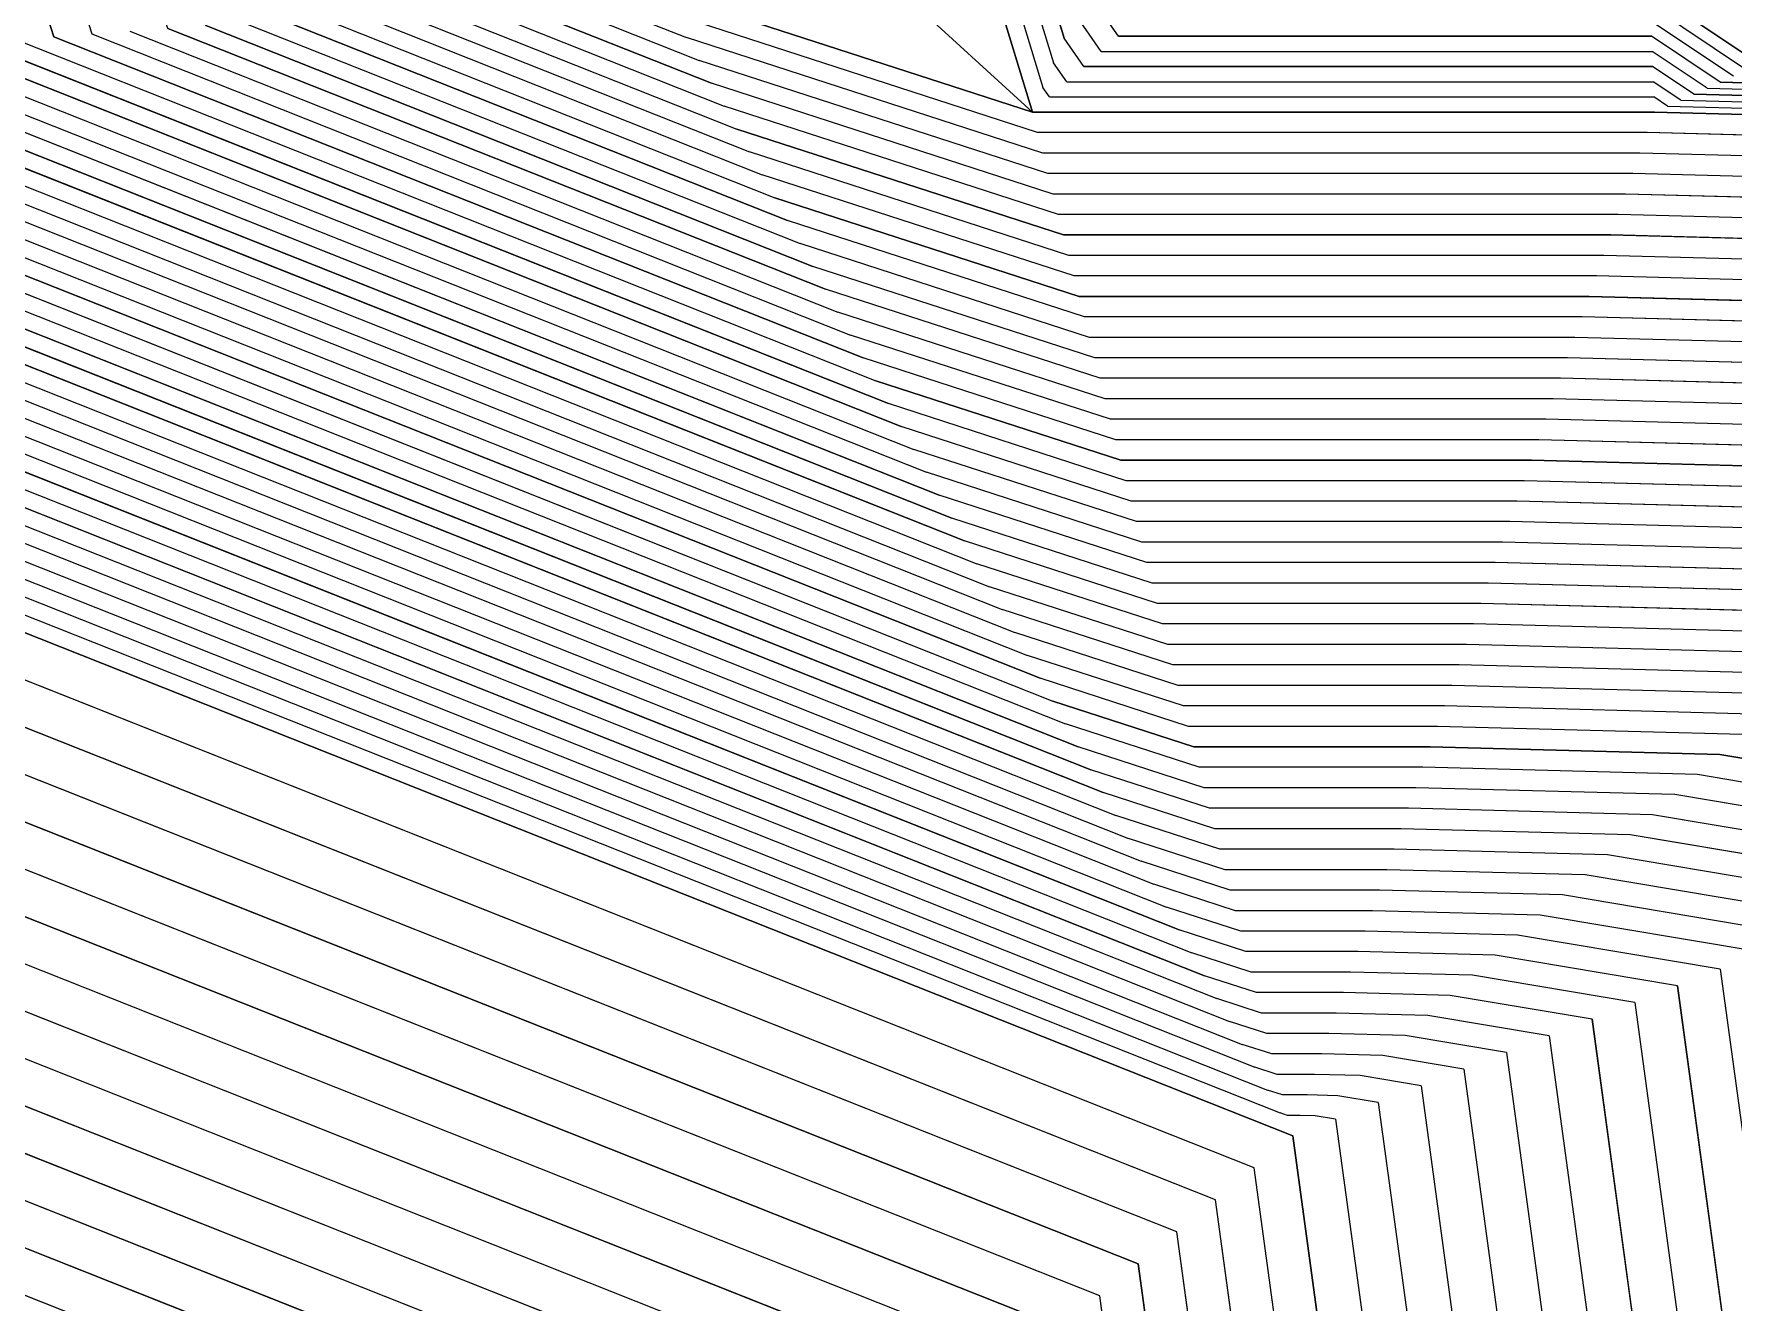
# Model space of a CAD drawing. Extents: x 7084 to 11035, y 13750 to 16729.
# Drawn here: x 8403.6 to 8792.8, y 14424.1 to 14714.6 of the extents above; entities that cross this region are included whole.
import ezdxf

# ---------------------------------------------------------------- set-up
doc = ezdxf.new("R2010")
doc.units = 0
doc.layers.add('Level 1', color=7, linetype='Continuous')

msp = doc.modelspace()

# ---------------------------------------------------------------- linework, layer by layer
at = {"layer": 'Level 1'}
for p, q in [((8589.16, 14879.61), (8639.58, 14713.65)), ((8632.29, 14696.72), (8577.15, 14878.23)), ((8577.15, 14878.23), (8632.29, 14696.72)), ((8581.15, 14878.69), (8634.72, 14702.36)), ((8585.16, 14879.15), (8637.15, 14708.01)), ((8632.29, 14696.72), (8524.3, 14795.51)), ((8524.3, 14795.51), (8632.29, 14696.72)), ((8400.83, 14764.48), (8416.91, 14714.62)), ((8392.6, 14762.41), (8408.22, 14713.97)), ((8632.29, 14696.72), (8547.28, 14724.29)), ((8547.28, 14724.29), (8632.29, 14696.72)), ((8651.99, 14714.11), (8644.44, 14724.94)), ((8798.9, 14707.74), (8773.7, 14724.55)), ((8495.13, 14720.42), (8564.64, 14692.83)), ((8503.82, 14721.06), (8561.75, 14698.08)), ((8512.51, 14721.71), (8558.85, 14703.32)), ((8521.21, 14722.35), (8555.96, 14708.56)), ((8529.9, 14723), (8553.07, 14713.8)), ((8795.88, 14706.37), (8773.83, 14721.07)), ((8442.99, 14716.55), (8582, 14661.38)), ((8451.68, 14717.2), (8579.11, 14666.62)), ((8460.37, 14717.84), (8576.21, 14671.86)), ((8469.06, 14718.48), (8573.32, 14677.11)), ((8477.75, 14719.13), (8570.43, 14682.35)), ((8486.44, 14719.77), (8567.53, 14687.59)), ((8633.49, 14692.02), (8550.17, 14719.05)), ((8648.05, 14710.63), (8642.01, 14719.3)), ((8792.86, 14704.99), (8773.96, 14717.59)), ((8390.84, 14712.68), (8599.36, 14629.93)), ((8399.53, 14713.33), (8596.46, 14635.17)), ((8408.22, 14713.97), (8593.57, 14640.41)), ((8416.91, 14714.62), (8590.68, 14645.65)), ((8425.6, 14715.26), (8587.78, 14650.9)), ((8434.29, 14715.91), (8584.89, 14656.14)), ((8634.68, 14687.33), (8553.07, 14713.8)), ((8644.11, 14707.15), (8639.58, 14713.65)), ((8651.99, 14714.11), (8774.09, 14714.11)), ((8789.84, 14703.61), (8774.09, 14714.11)), ((8338.69, 14708.81), (8616.72, 14598.47)), ((8347.38, 14709.46), (8613.82, 14603.72)), ((8356.07, 14710.1), (8610.93, 14608.96)), ((8364.76, 14710.75), (8608.04, 14614.2)), ((8373.46, 14711.39), (8605.14, 14619.44)), ((8382.15, 14712.04), (8602.25, 14624.68)), ((8635.87, 14682.64), (8555.96, 14708.56)), ((8648.05, 14710.63), (8774.22, 14710.63)), ((8786.82, 14702.23), (8774.22, 14710.63)), ((8286.54, 14704.95), (8634.08, 14567.02)), ((8295.24, 14705.59), (8631.18, 14572.26)), ((8303.93, 14706.23), (8628.29, 14577.5)), ((8312.62, 14706.88), (8625.4, 14582.75)), ((8321.31, 14707.52), (8622.5, 14587.99)), ((8330, 14708.17), (8619.61, 14593.23)), ((8640.17, 14703.67), (8637.15, 14708.01)), ((8644.11, 14707.15), (8774.35, 14707.15)), ((8783.8, 14700.85), (8774.35, 14707.15)), ((8234.4, 14701.08), (8651.44, 14535.57)), ((8243.09, 14701.72), (8648.54, 14540.81)), ((8251.78, 14702.37), (8645.65, 14546.05)), ((8260.47, 14703.01), (8642.76, 14551.29)), ((8269.16, 14703.66), (8639.86, 14556.54)), ((8277.85, 14704.3), (8636.97, 14561.78)), ((8637.06, 14677.95), (8558.85, 14703.32)), ((8636.23, 14700.19), (8634.72, 14702.36)), ((8640.17, 14703.67), (8774.48, 14703.67)), ((8780.79, 14699.47), (8774.48, 14703.67)), ((8783.8, 14700.85), (8943.46, 14696.65)), ((8786.82, 14702.23), (8941.49, 14698.16)), ((8789.84, 14703.61), (8939.52, 14699.67)), ((8182.25, 14697.21), (8668.8, 14504.11)), ((8190.94, 14697.85), (8665.9, 14509.35)), ((8199.63, 14698.5), (8663.01, 14514.6)), ((8208.32, 14699.14), (8660.12, 14519.84)), ((8217.01, 14699.79), (8657.22, 14525.08)), ((8225.71, 14700.43), (8654.33, 14530.32)), ((8638.26, 14673.26), (8561.75, 14698.08)), ((8632.29, 14696.72), (8774.75, 14696.72)), ((8774.75, 14696.72), (8632.29, 14696.72)), ((8636.23, 14700.19), (8774.61, 14700.19)), ((8777.77, 14698.09), (8774.61, 14700.19)), ((8949.37, 14692.12), (8774.75, 14696.72)), ((8774.75, 14696.72), (8949.37, 14692.12)), ((8777.77, 14698.09), (8947.4, 14693.63)), ((8780.79, 14699.47), (8945.43, 14695.14)), ((8130.1, 14693.34), (8686.16, 14472.66)), ((8138.79, 14693.98), (8683.26, 14477.9)), ((8147.48, 14694.63), (8680.37, 14483.14)), ((8156.18, 14695.27), (8677.48, 14488.39)), ((8164.87, 14695.92), (8674.58, 14493.63)), ((8173.56, 14696.56), (8671.69, 14498.87)), ((8639.45, 14668.57), (8564.64, 14692.83)), ((8112.72, 14692.05), (8691.94, 14462.17)), ((8691.94, 14462.17), (8112.72, 14692.05)), ((8121.41, 14692.69), (8689.05, 14467.42)), ((8773.09, 14692.02), (8633.49, 14692.02)), ((8944.22, 14687.52), (8773.09, 14692.02)), ((8640.64, 14663.88), (8567.53, 14687.59)), ((8771.43, 14687.33), (8634.68, 14687.33)), ((8939.07, 14682.92), (8771.43, 14687.33)), ((8683.1, 14454.84), (8112.79, 14681.18)), ((8641.84, 14659.19), (8570.43, 14682.35)), ((8769.78, 14682.64), (8635.87, 14682.64)), ((8933.92, 14678.32), (8769.78, 14682.64)), ((8768.12, 14677.95), (8637.06, 14677.95)), ((8928.77, 14673.72), (8768.12, 14677.95)), ((8643.03, 14654.5), (8573.32, 14677.11)), ((8674.25, 14447.51), (8112.85, 14670.31)), ((8644.22, 14649.81), (8576.21, 14671.86)), ((8766.47, 14673.26), (8638.26, 14673.26)), ((8923.62, 14669.13), (8766.47, 14673.26)), ((8645.41, 14645.12), (8579.11, 14666.62)), ((8764.81, 14668.57), (8639.45, 14668.57)), ((8918.48, 14664.53), (8764.81, 14668.57)), ((8763.15, 14663.88), (8640.64, 14663.88)), ((8913.33, 14659.93), (8763.15, 14663.88)), ((8665.41, 14440.18), (8112.92, 14659.44)), ((8646.61, 14640.43), (8582, 14661.38)), ((8761.5, 14659.19), (8641.84, 14659.19)), ((8908.18, 14655.33), (8761.5, 14659.19)), ((8647.8, 14635.74), (8584.89, 14656.14)), ((8759.84, 14654.5), (8643.03, 14654.5)), ((8903.03, 14650.73), (8759.84, 14654.5)), ((8648.99, 14631.04), (8587.78, 14650.9)), ((8656.56, 14432.84), (8112.98, 14648.57)), ((8758.18, 14649.81), (8644.22, 14649.81)), ((8897.88, 14646.13), (8758.18, 14649.81)), ((8650.19, 14626.35), (8590.68, 14645.65)), ((8756.53, 14645.12), (8645.41, 14645.12)), ((8892.73, 14641.53), (8756.53, 14645.12)), ((8651.38, 14621.66), (8593.57, 14640.41)), ((8754.87, 14640.43), (8646.61, 14640.43)), ((8887.58, 14636.93), (8754.87, 14640.43)), ((8647.72, 14425.51), (8113.05, 14637.7)), ((8652.57, 14616.97), (8596.46, 14635.17)), ((8753.22, 14635.74), (8647.8, 14635.74)), ((8882.44, 14632.33), (8753.22, 14635.74)), ((8751.56, 14631.04), (8648.99, 14631.04)), ((8877.29, 14627.74), (8751.56, 14631.04)), ((8638.87, 14418.18), (8113.12, 14626.83)), ((8653.77, 14612.28), (8599.36, 14629.93)), ((8654.96, 14607.59), (8602.25, 14624.68)), ((8749.9, 14626.35), (8650.19, 14626.35)), ((8872.14, 14623.14), (8749.9, 14626.35)), ((8656.15, 14602.9), (8605.14, 14619.44)), ((8748.25, 14621.66), (8651.38, 14621.66)), ((8866.99, 14618.54), (8748.25, 14621.66)), ((8630.03, 14410.84), (8113.18, 14615.96)), ((8746.59, 14616.97), (8652.57, 14616.97)), ((8861.84, 14613.94), (8746.59, 14616.97)), ((8657.34, 14598.21), (8608.04, 14614.2)), ((8744.94, 14612.28), (8653.77, 14612.28)), ((8856.69, 14609.34), (8744.94, 14612.28)), ((8658.54, 14593.52), (8610.93, 14608.96)), ((8743.28, 14607.59), (8654.96, 14607.59)), ((8851.54, 14604.74), (8743.28, 14607.59)), ((8621.18, 14403.51), (8113.25, 14605.09)), ((8659.73, 14588.83), (8613.82, 14603.72)), ((8741.62, 14602.9), (8656.15, 14602.9)), ((8846.4, 14600.14), (8741.62, 14602.9)), ((8660.92, 14584.14), (8616.72, 14598.47)), ((8739.97, 14598.21), (8657.34, 14598.21)), ((8841.25, 14595.54), (8739.97, 14598.21)), ((8612.34, 14396.18), (8113.31, 14594.22)), ((8662.12, 14579.45), (8619.61, 14593.23)), ((8738.31, 14593.52), (8658.54, 14593.52)), ((8836.1, 14590.94), (8738.31, 14593.52)), ((8663.31, 14574.75), (8622.5, 14587.99)), ((8736.66, 14588.83), (8659.73, 14588.83)), ((8830.95, 14586.35), (8736.66, 14588.83)), ((8735, 14584.14), (8660.92, 14584.14)), ((8825.8, 14581.75), (8735, 14584.14)), ((8603.49, 14388.84), (8113.38, 14583.35)), ((8664.5, 14570.06), (8625.4, 14582.75)), ((8665.7, 14565.37), (8628.29, 14577.5)), ((8733.34, 14579.45), (8662.12, 14579.45)), ((8820.65, 14577.15), (8733.34, 14579.45)), ((8594.65, 14381.51), (8113.45, 14572.48)), ((8666.89, 14560.68), (8631.18, 14572.26)), ((8731.69, 14574.75), (8663.31, 14574.75)), ((8815.51, 14572.55), (8731.69, 14574.75)), ((8730.03, 14570.06), (8664.5, 14570.06)), ((8810.36, 14567.95), (8730.03, 14570.06)), ((8668.08, 14555.99), (8634.08, 14567.02)), ((8728.38, 14565.37), (8665.7, 14565.37)), ((8805.21, 14563.35), (8728.38, 14565.37)), ((8585.8, 14374.18), (8113.51, 14561.61)), ((8669.27, 14551.3), (8636.97, 14561.78)), ((8726.72, 14560.68), (8666.89, 14560.68)), ((8800.06, 14558.75), (8726.72, 14560.68)), ((8670.47, 14546.61), (8639.86, 14556.54)), ((8725.06, 14555.99), (8668.08, 14555.99)), ((8794.91, 14554.15), (8725.06, 14555.99)), ((8576.95, 14366.84), (8113.58, 14550.75)), ((8671.66, 14541.92), (8642.76, 14551.29)), ((8723.41, 14551.3), (8669.27, 14551.3)), ((8789.76, 14549.55), (8723.41, 14551.3)), ((8877.95, 14534.71), (8789.76, 14549.55)), ((8672.85, 14537.23), (8645.65, 14546.05)), ((8721.75, 14546.61), (8670.47, 14546.61)), ((8784.61, 14544.96), (8721.75, 14546.61)), ((8868.16, 14530.89), (8784.61, 14544.96)), ((8720.09, 14541.92), (8671.66, 14541.92)), ((8779.47, 14540.36), (8720.09, 14541.92)), ((8568.11, 14359.51), (8113.64, 14539.88)), ((8674.05, 14532.54), (8648.54, 14540.81)), ((8718.44, 14537.23), (8672.85, 14537.23)), ((8774.32, 14535.76), (8718.44, 14537.23)), ((8858.37, 14527.08), (8779.47, 14540.36)), ((8675.24, 14527.85), (8651.44, 14535.57)), ((8848.58, 14523.26), (8774.32, 14535.76)), ((8676.43, 14523.16), (8654.33, 14530.32)), ((8716.78, 14532.54), (8674.05, 14532.54)), ((8769.17, 14531.16), (8716.78, 14532.54)), ((8838.79, 14519.44), (8769.17, 14531.16)), ((8715.13, 14527.85), (8675.24, 14527.85)), ((8764.02, 14526.56), (8715.13, 14527.85)), ((8829, 14515.62), (8764.02, 14526.56)), ((8677.63, 14518.46), (8657.22, 14525.08)), ((8713.47, 14523.16), (8676.43, 14523.16)), ((8758.87, 14521.96), (8713.47, 14523.16)), ((8819.21, 14511.8), (8758.87, 14521.96)), ((8678.82, 14513.77), (8660.12, 14519.84)), ((8711.81, 14518.46), (8677.63, 14518.46)), ((8753.72, 14517.36), (8711.81, 14518.46)), ((8680.01, 14509.08), (8663.01, 14514.6)), ((8809.42, 14507.99), (8753.72, 14517.36)), ((8710.16, 14513.77), (8678.82, 14513.77)), ((8748.58, 14512.76), (8710.16, 14513.77)), ((8799.63, 14504.17), (8748.58, 14512.76)), ((8681.2, 14504.39), (8665.9, 14509.35)), ((8708.5, 14509.08), (8680.01, 14509.08)), ((8743.43, 14508.16), (8708.5, 14509.08)), ((8789.84, 14500.35), (8743.43, 14508.16)), ((8682.4, 14499.7), (8668.8, 14504.11)), ((8706.85, 14504.39), (8681.2, 14504.39)), ((8738.28, 14503.56), (8706.85, 14504.39)), ((8780.05, 14496.53), (8738.28, 14503.56)), ((8683.59, 14495.01), (8671.69, 14498.87)), ((8705.19, 14499.7), (8682.4, 14499.7)), ((8733.13, 14498.97), (8705.19, 14499.7)), ((8770.26, 14492.72), (8733.13, 14498.97)), ((8789.84, 14500.35), (8825.79, 14236.49)), ((8703.53, 14495.01), (8683.59, 14495.01)), ((8727.98, 14494.37), (8703.53, 14495.01)), ((8760.47, 14488.9), (8727.98, 14494.37)), ((8780.05, 14496.53), (8816.9, 14226.08)), ((8684.78, 14490.32), (8674.58, 14493.63)), ((8770.26, 14492.72), (8808.01, 14215.67)), ((8685.98, 14485.63), (8677.48, 14488.39)), ((8701.88, 14490.32), (8684.78, 14490.32)), ((8722.83, 14489.77), (8701.88, 14490.32)), ((8750.68, 14485.08), (8722.83, 14489.77)), ((8760.47, 14488.9), (8799.12, 14205.25)), ((8687.17, 14480.94), (8680.37, 14483.14)), ((8700.22, 14485.63), (8685.98, 14485.63)), ((8717.68, 14485.17), (8700.22, 14485.63)), ((8740.89, 14481.26), (8717.68, 14485.17)), ((8750.68, 14485.08), (8790.23, 14194.84)), ((8698.57, 14480.94), (8687.17, 14480.94)), ((8712.54, 14480.57), (8698.57, 14480.94)), ((8731.1, 14477.45), (8712.54, 14480.57)), ((8740.89, 14481.26), (8781.34, 14184.42)), ((8688.36, 14476.25), (8683.26, 14477.9)), ((8696.91, 14476.25), (8688.36, 14476.25)), ((8707.39, 14475.97), (8696.91, 14476.25)), ((8721.31, 14473.63), (8707.39, 14475.97)), ((8731.1, 14477.45), (8772.44, 14174.01)), ((8689.56, 14471.56), (8686.16, 14472.66)), ((8695.25, 14471.56), (8689.56, 14471.56)), ((8702.24, 14471.37), (8695.25, 14471.56)), ((8711.52, 14469.81), (8702.24, 14471.37)), ((8721.31, 14473.63), (8763.55, 14163.6)), ((8690.75, 14466.87), (8689.05, 14467.42)), ((8711.52, 14469.81), (8754.66, 14153.18)), ((8693.6, 14466.87), (8690.75, 14466.87)), ((8697.09, 14466.77), (8693.6, 14466.87)), ((8701.73, 14465.99), (8697.09, 14466.77)), ((8701.73, 14465.99), (8745.77, 14142.77)), ((8736.88, 14132.35), (8691.94, 14462.17)), ((8691.94, 14462.17), (8736.88, 14132.35)), ((8727.34, 14130.09), (8683.1, 14454.84)), ((8717.81, 14127.84), (8674.25, 14447.51)), ((8708.27, 14125.58), (8665.41, 14440.18)), ((8698.74, 14123.32), (8656.56, 14432.84)), ((8689.2, 14121.06), (8647.72, 14425.51))]:
    msp.add_line(p, q, dxfattribs=at)
for points in [[(8949.3, 16008.69), (9226.13, 15817.39), (9301.12, 15815.05), (9343.31, 15800.2), (9386.27, 15783.8), (9758.67, 15882.75), (9876.63, 15850.72), (10071.07, 15596.75), (10087.55, 15382.37), (10086.77, 15289.41), (10058.64, 15167.54), (10022.39, 14560.67), (9997.39, 14520.83), (9634.88, 14388.9), (9560.67, 14363.9), (9461.46, 14365.46), (9336.22, 14236.83), (8888.03, 14309.39), (8858.37, 14527.08), (8779.47, 14540.36), (8720.09, 14541.92), (8671.66, 14541.92), (8642.76, 14551.29), (8260.47, 14703.01)], [(8949.3, 16008.69), (9226.13, 15817.39), (9301.12, 15815.05), (9343.31, 15800.2), (9386.27, 15783.8), (9758.67, 15882.75), (9876.63, 15850.72), (10071.07, 15596.75), (10087.55, 15382.37), (10086.77, 15289.41), (10058.64, 15167.54), (10022.39, 14560.67), (9997.39, 14520.83), (9634.88, 14388.9), (9560.67, 14363.9), (9461.46, 14365.46), (9336.22, 14236.83), (8888.03, 14309.39), (8858.37, 14527.08), (8779.47, 14540.36), (8720.09, 14541.92), (8671.66, 14541.92), (8642.76, 14551.29), (8260.47, 14703.01)], [(9884.69, 15965.78), (10138.05, 15634.85), (10159.52, 15355.51), (10159.2, 15317.23), (10147.62, 15267.05), (10100.38, 14476.27), (10090.09, 14459.87), (9617.72, 14287.96), (9587.17, 14277.67), (9546.31, 14278.31), (9383.13, 14110.7), (8799.12, 14205.25), (8760.47, 14488.9), (8727.98, 14494.37), (8703.53, 14495.01), (8683.59, 14495.01), (8671.69, 14498.87), (8173.56, 14696.56)], [(9884.69, 15965.78), (10138.05, 15634.85), (10159.52, 15355.51), (10159.2, 15317.23), (10147.62, 15267.05), (10100.38, 14476.27), (10090.09, 14459.87), (9617.72, 14287.96), (9587.17, 14277.67), (9546.31, 14278.31), (9383.13, 14110.7), (8799.12, 14205.25), (8760.47, 14488.9), (8727.98, 14494.37), (8703.53, 14495.01), (8683.59, 14495.01), (8671.69, 14498.87), (8173.56, 14696.56)], [(9883.08, 15942.76), (10124.65, 15627.23), (10145.13, 15360.88), (10144.71, 15311.66), (10129.82, 15247.15), (10084.78, 14493.15), (10071.55, 14472.06), (9621.16, 14308.15), (9581.87, 14294.92), (9529.34, 14295.74), (9373.75, 14135.93), (8816.9, 14226.08), (8780.05, 14496.53), (8738.28, 14503.56), (8706.85, 14504.39), (8681.2, 14504.39), (8665.9, 14509.35), (8190.94, 14697.85)], [(9883.08, 15942.76), (10124.65, 15627.23), (10145.13, 15360.88), (10144.71, 15311.66), (10129.82, 15247.15), (10084.78, 14493.15), (10071.55, 14472.06), (9621.16, 14308.15), (9581.87, 14294.92), (9529.34, 14295.74), (9373.75, 14135.93), (8816.9, 14226.08), (8780.05, 14496.53), (8738.28, 14503.56), (8706.85, 14504.39), (8681.2, 14504.39), (8665.9, 14509.35), (8190.94, 14697.85)], [(8113.38, 14583.35), (8603.49, 14388.84), (8641.52, 14109.76), (8767, 14090.24), (9341.61, 13997.21), (9433.63, 13987.91), (9594.18, 14152.82), (9659.24, 14153.75), (10124, 14322.89), (10284.56, 13921.19), (10360.77, 13912.82), (10400.74, 13934.2), (10603.55, 14192.14), (10624.92, 14220.97), (10751.68, 14821.41), (10769.34, 14968.32), (10782.01, 15281.23), (10793.17, 15357.47), (10691.76, 15590.04), (10672.24, 15656.99), (10653.66, 15674.65), (10450.85, 15898.76)], [(8113.38, 14583.35), (8603.49, 14388.84), (8641.52, 14109.76), (8767, 14090.24), (9341.61, 13997.21), (9433.63, 13987.91), (9594.18, 14152.82), (9659.24, 14153.75), (10124, 14322.89), (10284.56, 13921.19), (10360.77, 13912.82), (10400.74, 13934.2), (10603.55, 14192.14), (10624.92, 14220.97), (10751.68, 14821.41), (10769.34, 14968.32), (10782.01, 15281.23), (10793.17, 15357.47), (10691.76, 15590.04), (10672.24, 15656.99), (10653.66, 15674.65), (10450.85, 15898.76)], [(8113.12, 14626.83), (8638.87, 14418.18), (8679.66, 14118.8), (8754.95, 14107.08), (9371.35, 14007.29), (9426.56, 14001.71), (9598.79, 14178.62), (9637.83, 14179.18), (10136.39, 14360.62), (10308.62, 13929.69), (10354.35, 13924.67), (10378.33, 13937.51), (10595.89, 14214.2), (10608.71, 14231.5), (10744.68, 14875.61), (10755.28, 14963.76), (10768.88, 15299.42), (10775.57, 15345.17), (10666.79, 15594.65), (10655.08, 15634.82), (10643.93, 15645.42), (10426.37, 15885.82)], [(8113.12, 14626.83), (8638.87, 14418.18), (8679.66, 14118.8), (8754.95, 14107.08), (9371.35, 14007.29), (9426.56, 14001.71), (9598.79, 14178.62), (9637.83, 14179.18), (10136.39, 14360.62), (10308.62, 13929.69), (10354.35, 13924.67), (10378.33, 13937.51), (10595.89, 14214.2), (10608.71, 14231.5), (10744.68, 14875.61), (10755.28, 14963.76), (10768.88, 15299.42), (10775.57, 15345.17), (10666.79, 15594.65), (10655.08, 15634.82), (10643.93, 15645.42), (10426.37, 15885.82)], [(10420.26, 15882.59), (10641.5, 15638.11), (10650.79, 15629.27), (10660.55, 15595.8), (10771.17, 15342.09), (10765.59, 15303.97), (10751.77, 14962.61), (10742.94, 14889.16), (10604.66, 14234.13), (10593.97, 14219.72), (10372.73, 13938.33), (10352.75, 13927.64), (10314.64, 13931.82), (10139.49, 14370.05), (9632.48, 14185.53), (9599.95, 14185.07), (9424.8, 14005.16), (9378.79, 14009.81), (8751.94, 14111.3), (8689.2, 14121.06), (8647.72, 14425.51), (8113.05, 14637.7)], [(10420.26, 15882.59), (10641.5, 15638.11), (10650.79, 15629.27), (10660.55, 15595.8), (10771.17, 15342.09), (10765.59, 15303.97), (10751.77, 14962.61), (10742.94, 14889.16), (10604.66, 14234.13), (10593.97, 14219.72), (10372.73, 13938.33), (10352.75, 13927.64), (10314.64, 13931.82), (10139.49, 14370.05), (9632.48, 14185.53), (9599.95, 14185.07), (9424.8, 14005.16), (9378.79, 14009.81), (8751.94, 14111.3), (8689.2, 14121.06), (8647.72, 14425.51), (8113.05, 14637.7)], [(8112.98, 14648.57), (8656.56, 14432.84), (8698.74, 14123.32), (8748.93, 14115.51), (9386.22, 14012.33), (9423.03, 14008.61), (9601.1, 14191.51), (9627.13, 14191.89), (10142.59, 14379.48), (10320.66, 13933.95), (10351.14, 13930.6), (10367.13, 13939.16), (10592.06, 14225.23), (10600.61, 14236.76), (10741.19, 14902.71), (10748.25, 14961.47), (10762.31, 15308.52), (10766.77, 15339.01), (10654.31, 15596.95), (10646.5, 15623.73), (10639.06, 15630.8), (10414.14, 15879.35)], [(8112.98, 14648.57), (8656.56, 14432.84), (8698.74, 14123.32), (8748.93, 14115.51), (9386.22, 14012.33), (9423.03, 14008.61), (9601.1, 14191.51), (9627.13, 14191.89), (10142.59, 14379.48), (10320.66, 13933.95), (10351.14, 13930.6), (10367.13, 13939.16), (10592.06, 14225.23), (10600.61, 14236.76), (10741.19, 14902.71), (10748.25, 14961.47), (10762.31, 15308.52), (10766.77, 15339.01), (10654.31, 15596.95), (10646.5, 15623.73), (10639.06, 15630.8), (10414.14, 15879.35)], [(10401.9, 15872.88), (10634.2, 15616.18), (10637.92, 15612.64), (10641.82, 15599.25), (10757.97, 15332.86), (10755.74, 15317.61), (10741.22, 14959.19), (10737.69, 14929.81), (10592.5, 14242.03), (10588.23, 14236.26), (10355.92, 13940.81), (10347.93, 13936.53), (10332.69, 13938.2), (10148.78, 14398.34), (9616.42, 14204.6), (9603.41, 14204.41), (9419.5, 14015.51), (9401.1, 14017.37), (8742.9, 14123.93), (8717.81, 14127.84), (8674.25, 14447.51), (8112.85, 14670.31)], [(10401.9, 15872.88), (10634.2, 15616.18), (10637.92, 15612.64), (10641.82, 15599.25), (10757.97, 15332.86), (10755.74, 15317.61), (10741.22, 14959.19), (10737.69, 14929.81), (10592.5, 14242.03), (10588.23, 14236.26), (10355.92, 13940.81), (10347.93, 13936.53), (10332.69, 13938.2), (10148.78, 14398.34), (9616.42, 14204.6), (9603.41, 14204.41), (9419.5, 14015.51), (9401.1, 14017.37), (8742.9, 14123.93), (8717.81, 14127.84), (8674.25, 14447.51), (8112.85, 14670.31)], [(9878.24, 15873.73), (10084.47, 15604.37), (10101.94, 15377), (10101.25, 15294.97), (10076.44, 15187.44), (10037.99, 14543.79), (10015.93, 14508.64), (9631.45, 14368.71), (9565.97, 14346.65), (9478.43, 14348.03), (9345.61, 14211.61), (8870.25, 14288.57), (8838.79, 14519.44), (8769.17, 14531.16), (8716.78, 14532.54), (8674.05, 14532.54), (8648.54, 14540.81), (8243.09, 14701.72)], [(9878.24, 15873.73), (10084.47, 15604.37), (10101.94, 15377), (10101.25, 15294.97), (10076.44, 15187.44), (10037.99, 14543.79), (10015.93, 14508.64), (9631.45, 14368.71), (9565.97, 14346.65), (9478.43, 14348.03), (9345.61, 14211.61), (8870.25, 14288.57), (8838.79, 14519.44), (8769.17, 14531.16), (8716.78, 14532.54), (8674.05, 14532.54), (8648.54, 14540.81), (8243.09, 14701.72)], [(10395.78, 15869.65), (10631.77, 15608.87), (10633.63, 15607.1), (10635.58, 15600.41), (10753.58, 15329.78), (10752.46, 15322.16), (10737.71, 14958.05), (10735.94, 14943.36), (10588.45, 14244.66), (10586.31, 14241.78), (10350.32, 13941.63), (10346.33, 13939.49), (10338.7, 13940.33), (10151.88, 14407.77), (9611.07, 14210.95), (9604.56, 14210.86), (9417.73, 14018.96), (9408.53, 14019.89), (8739.89, 14128.14), (8727.34, 14130.09), (8683.1, 14454.84), (8112.79, 14681.18)], [(10395.78, 15869.65), (10631.77, 15608.87), (10633.63, 15607.1), (10635.58, 15600.41), (10753.58, 15329.78), (10752.46, 15322.16), (10737.71, 14958.05), (10735.94, 14943.36), (10588.45, 14244.66), (10586.31, 14241.78), (10350.32, 13941.63), (10346.33, 13939.49), (10338.7, 13940.33), (10151.88, 14407.77), (9611.07, 14210.95), (9604.56, 14210.86), (9417.73, 14018.96), (9408.53, 14019.89), (8739.89, 14128.14), (8727.34, 14130.09), (8683.1, 14454.84), (8112.79, 14681.18)], [(9877.44, 15862.22), (10077.77, 15600.56), (10094.75, 15379.68), (10094.01, 15292.19), (10067.54, 15177.49), (10030.19, 14552.23), (10006.66, 14514.73), (9633.17, 14378.81), (9563.32, 14355.28), (9469.94, 14356.75), (9340.92, 14224.22), (8879.14, 14298.98), (8848.58, 14523.26), (8774.32, 14535.76), (8718.44, 14537.23), (8672.85, 14537.23), (8645.65, 14546.05), (8251.78, 14702.37)], [(9877.44, 15862.22), (10077.77, 15600.56), (10094.75, 15379.68), (10094.01, 15292.19), (10067.54, 15177.49), (10030.19, 14552.23), (10006.66, 14514.73), (9633.17, 14378.81), (9563.32, 14355.28), (9469.94, 14356.75), (9340.92, 14224.22), (8879.14, 14298.98), (8848.58, 14523.26), (8774.32, 14535.76), (8718.44, 14537.23), (8672.85, 14537.23), (8645.65, 14546.05), (8251.78, 14702.37)], [(8277.85, 14704.3), (8636.97, 14561.78), (8669.27, 14551.3), (8723.41, 14551.3), (8789.76, 14549.55), (8877.95, 14534.71), (8905.81, 14330.22), (9326.84, 14262.06), (9444.48, 14382.89), (9555.37, 14381.15), (9638.31, 14409.09), (9978.86, 14533.02), (10006.8, 14577.55), (10040.85, 15147.64), (10072.28, 15283.84), (10073.15, 15387.74), (10057.68, 15589.13), (9875.02, 15827.7)], [(8277.85, 14704.3), (8636.97, 14561.78), (8669.27, 14551.3), (8723.41, 14551.3), (8789.76, 14549.55), (8877.95, 14534.71), (8905.81, 14330.22), (9326.84, 14262.06), (9444.48, 14382.89), (9555.37, 14381.15), (9638.31, 14409.09), (9978.86, 14533.02), (10006.8, 14577.55), (10040.85, 15147.64), (10072.28, 15283.84), (10073.15, 15387.74), (10057.68, 15589.13), (9875.02, 15827.7)], [(9874.21, 15816.2), (10050.98, 15585.32), (10065.96, 15390.43), (10065.04, 15281.06), (10031.95, 15137.69), (9999, 14585.99), (9969.59, 14539.12), (9640.03, 14419.18), (9552.72, 14389.77), (9436, 14391.61), (9322.15, 14274.67), (8914.7, 14340.64), (8887.74, 14538.53), (8794.91, 14554.15), (8725.06, 14555.99), (8668.08, 14555.99), (8634.08, 14567.02), (8286.54, 14704.95)], [(9874.21, 15816.2), (10050.98, 15585.32), (10065.96, 15390.43), (10065.04, 15281.06), (10031.95, 15137.69), (9999, 14585.99), (9969.59, 14539.12), (9640.03, 14419.18), (9552.72, 14389.77), (9436, 14391.61), (9322.15, 14274.67), (8914.7, 14340.64), (8887.74, 14538.53), (8794.91, 14554.15), (8725.06, 14555.99), (8668.08, 14555.99), (8634.08, 14567.02), (8286.54, 14704.95)], [(9357.48, 15720.98), (9435.83, 15691.07), (9650.25, 15748.04), (9865.35, 15689.63), (9977.3, 15543.41), (9986.79, 15419.98), (9985.36, 15250.46), (9934.08, 15028.23), (9913.21, 14678.82), (9867.62, 14606.17), (9658.9, 14530.21), (9523.57, 14484.63), (9342.66, 14487.47), (9270.55, 14413.41), (9012.5, 14455.19), (8995.42, 14580.52), (8851.54, 14604.74), (8743.28, 14607.59), (8654.96, 14607.59), (8602.25, 14624.68), (8382.15, 14712.04)], [(9357.48, 15720.98), (9435.83, 15691.07), (9650.25, 15748.04), (9865.35, 15689.63), (9977.3, 15543.41), (9986.79, 15419.98), (9985.36, 15250.46), (9934.08, 15028.23), (9913.21, 14678.82), (9867.62, 14606.17), (9658.9, 14530.21), (9523.57, 14484.63), (9342.66, 14487.47), (9270.55, 14413.41), (9012.5, 14455.19), (8995.42, 14580.52), (8851.54, 14604.74), (8743.28, 14607.59), (8654.96, 14607.59), (8602.25, 14624.68), (8382.15, 14712.04)], [(9869.38, 15747.16), (10010.79, 15562.46), (10022.77, 15406.55), (10021.58, 15264.37), (9978.57, 15077.98), (9952.2, 14636.62), (9913.97, 14575.69), (9650.32, 14479.74), (9536.82, 14441.51), (9385.08, 14443.9), (9294.01, 14350.35), (8968.05, 14403.12), (8946.47, 14561.44), (8825.8, 14581.75), (8735, 14584.14), (8660.92, 14584.14), (8616.72, 14598.47), (8338.69, 14708.81)], [(9869.38, 15747.16), (10010.79, 15562.46), (10022.77, 15406.55), (10021.58, 15264.37), (9978.57, 15077.98), (9952.2, 14636.62), (9913.97, 14575.69), (9650.32, 14479.74), (9536.82, 14441.51), (9385.08, 14443.9), (9294.01, 14350.35), (8968.05, 14403.12), (8946.47, 14561.44), (8825.8, 14581.75), (8735, 14584.14), (8660.92, 14584.14), (8616.72, 14598.47), (8338.69, 14708.81)], [(9868.57, 15735.66), (10004.09, 15558.65), (10015.58, 15409.23), (10014.34, 15261.59), (9969.67, 15068.03), (9944.4, 14645.06), (9904.7, 14581.79), (9652.04, 14489.84), (9534.17, 14450.13), (9376.6, 14452.61), (9289.32, 14362.96), (8976.94, 14413.54), (8956.26, 14565.25), (8830.95, 14586.35), (8736.66, 14588.83), (8659.73, 14588.83), (8613.82, 14603.72), (8347.38, 14709.46)], [(9868.57, 15735.66), (10004.09, 15558.65), (10015.58, 15409.23), (10014.34, 15261.59), (9969.67, 15068.03), (9944.4, 14645.06), (9904.7, 14581.79), (9652.04, 14489.84), (9534.17, 14450.13), (9376.6, 14452.61), (9289.32, 14362.96), (8976.94, 14413.54), (8956.26, 14565.25), (8830.95, 14586.35), (8736.66, 14588.83), (8659.73, 14588.83), (8613.82, 14603.72), (8347.38, 14709.46)], [(8113.45, 14572.48), (8594.65, 14381.51), (8631.98, 14107.51), (8770.01, 14086.03), (9334.17, 13994.69), (9435.39, 13984.46), (9593.03, 14146.38), (9664.6, 14147.4), (10120.91, 14313.46), (10278.54, 13919.06), (10362.38, 13909.86), (10406.34, 13933.38), (10605.46, 14186.63), (10628.98, 14218.33), (10753.42, 14807.86), (10772.85, 14969.46), (10785.3, 15276.68), (10797.57, 15360.55), (10698.01, 15588.89)], [(8113.45, 14572.48), (8594.65, 14381.51), (8631.98, 14107.51), (8770.01, 14086.03), (9334.17, 13994.69), (9435.39, 13984.46), (9593.03, 14146.38), (9664.6, 14147.4), (10120.91, 14313.46), (10278.54, 13919.06), (10362.38, 13909.86), (10406.34, 13933.38), (10605.46, 14186.63), (10628.98, 14218.33), (10753.42, 14807.86), (10772.85, 14969.46), (10785.3, 15276.68), (10797.57, 15360.55), (10698.01, 15588.89)], [(9684.64, 14681.62), (9483.83, 14613.97), (9215.37, 14618.2), (9200.19, 14602.61), (9145.86, 14611.4), (9142.27, 14637.79), (8928.77, 14673.72), (8768.12, 14677.95), (8637.06, 14677.95), (8558.85, 14703.32), (8512.51, 14721.71), (8491.38, 14787.24), (8529.43, 14916.18), (8514.63, 15055.69), (8496.65, 15105.27), (8505.11, 15210.96), (8540.26, 15229.35), (8545.53, 15229.03), (8604.72, 15351.63), (8619.06, 15353.84), (8669.79, 15425.71), (8680.45, 15420.56), (8752.08, 15401.89), (8828.92, 15449.91)], [(9684.64, 14681.62), (9483.83, 14613.97), (9215.37, 14618.2), (9200.19, 14602.61), (9145.86, 14611.4), (9142.27, 14637.79), (8928.77, 14673.72), (8768.12, 14677.95), (8637.06, 14677.95), (8558.85, 14703.32), (8512.51, 14721.71), (8491.38, 14787.24), (8529.43, 14916.18), (8514.63, 15055.69), (8496.65, 15105.27), (8505.11, 15210.96), (8540.26, 15229.35), (8545.53, 15229.03), (8604.72, 15351.63), (8619.06, 15353.84), (8669.79, 15425.71), (8680.45, 15420.56), (8752.08, 15401.89), (8828.92, 15449.91)], [(9965.2, 15428.04), (9963.63, 15242.11), (9907.39, 14998.38), (9889.81, 14704.14), (9839.81, 14624.46), (9664.05, 14560.49), (9515.62, 14510.49), (9317.2, 14513.62), (9256.48, 14451.25), (9039.17, 14486.43), (9024.79, 14591.98), (8866.99, 14618.54), (8748.25, 14621.66), (8651.38, 14621.66), (8593.57, 14640.41), (8408.22, 14713.97), (8392.6, 14762.41), (8420.72, 14857.71), (8409.78, 14960.83), (8337.88, 15159.12)], [(9965.2, 15428.04), (9963.63, 15242.11), (9907.39, 14998.38), (9889.81, 14704.14), (9839.81, 14624.46), (9664.05, 14560.49), (9515.62, 14510.49), (9317.2, 14513.62), (9256.48, 14451.25), (9039.17, 14486.43), (9024.79, 14591.98), (8866.99, 14618.54), (8748.25, 14621.66), (8651.38, 14621.66), (8593.57, 14640.41), (8408.22, 14713.97), (8392.6, 14762.41), (8420.72, 14857.71), (8409.78, 14960.83), (8337.88, 15159.12)], [(10008.38, 15411.92), (10007.09, 15258.81), (9960.77, 15058.08), (9936.6, 14653.5), (9895.43, 14587.88), (9653.76, 14499.93), (9531.52, 14458.76), (9368.11, 14461.33), (9284.63, 14375.58), (8985.83, 14423.95), (8966.05, 14569.07), (8836.1, 14590.94), (8738.31, 14593.52), (8658.54, 14593.52), (8610.93, 14608.96), (8356.07, 14710.1)], [(10008.38, 15411.92), (10007.09, 15258.81), (9960.77, 15058.08), (9936.6, 14653.5), (9895.43, 14587.88), (9653.76, 14499.93), (9531.52, 14458.76), (9368.11, 14461.33), (9284.63, 14375.58), (8985.83, 14423.95), (8966.05, 14569.07), (8836.1, 14590.94), (8738.31, 14593.52), (8658.54, 14593.52), (8610.93, 14608.96), (8356.07, 14710.1)], [(9689.79, 14711.9), (9475.88, 14639.84), (9189.91, 14644.35), (9186.12, 14640.45), (9172.54, 14642.65), (9171.64, 14649.24), (8944.22, 14687.52), (8773.09, 14692.02), (8633.49, 14692.02), (8550.17, 14719.05), (8538.59, 14723.64), (8516.07, 14793.44), (8556.6, 14930.8), (8540.84, 15079.41), (8536.35, 15091.8), (8545.35, 15204.39), (8554.14, 15208.98), (8555.46, 15208.91), (8618.51, 15339.5)], [(9689.79, 14711.9), (9475.88, 14639.84), (9189.91, 14644.35), (9186.12, 14640.45), (9172.54, 14642.65), (9171.64, 14649.24), (8944.22, 14687.52), (8773.09, 14692.02), (8633.49, 14692.02), (8550.17, 14719.05), (8538.59, 14723.64), (8516.07, 14793.44), (8556.6, 14930.8), (8540.84, 15079.41), (8536.35, 15091.8), (8545.35, 15204.39), (8554.14, 15208.98), (8555.46, 15208.91), (8618.51, 15339.5)], [(8943.46, 14696.65), (8783.8, 14700.85), (8774.35, 14707.15), (8644.11, 14707.15), (8639.58, 14713.65), (8589.16, 14879.61), (8586.8, 14886.7), (8576.3, 14939.22), (8576.3, 14943.74), (8561.59, 15082.39), (8563.76, 15087.31), (8572.16, 15192.35), (8574.72, 15197.67), (8575.51, 15200.03), (8576.69, 15206.33), (8635.51, 15328.17)], [(8943.46, 14696.65), (8783.8, 14700.85), (8774.35, 14707.15), (8644.11, 14707.15), (8639.58, 14713.65), (8589.16, 14879.61), (8586.8, 14886.7), (8576.3, 14939.22), (8576.3, 14943.74), (8561.59, 15082.39), (8563.76, 15087.31), (8572.16, 15192.35), (8574.72, 15197.67), (8575.51, 15200.03), (8576.69, 15206.33), (8635.51, 15328.17)], [(8939.52, 14699.67), (8789.84, 14703.61), (8774.09, 14714.11), (8651.99, 14714.11), (8644.44, 14724.94), (8597.17, 14880.53), (8593.23, 14892.34), (8583.39, 14941.58), (8583.39, 14949.13), (8569.6, 15079.11), (8573.21, 15087.31), (8581.09, 15185.78), (8585.35, 15194.65), (8586.67, 15198.59), (8588.64, 15209.09), (8643.78, 15323.31)], [(8939.52, 14699.67), (8789.84, 14703.61), (8774.09, 14714.11), (8651.99, 14714.11), (8644.44, 14724.94), (8597.17, 14880.53), (8593.23, 14892.34), (8583.39, 14941.58), (8583.39, 14949.13), (8569.6, 15079.11), (8573.21, 15087.31), (8581.09, 15185.78), (8585.35, 15194.65), (8586.67, 15198.59), (8588.64, 15209.09), (8643.78, 15323.31)], [(8792.86, 14704.99), (8773.96, 14717.59), (8655.92, 14717.59), (8646.87, 14730.59), (8601.18, 14880.99), (8596.45, 14895.17), (8586.93, 14942.76), (8586.93, 14951.82), (8573.6, 15077.47), (8577.94, 15087.31), (8585.55, 15182.5), (8590.67, 15193.14), (8592.25, 15197.86), (8594.61, 15210.47), (8647.92, 15320.89)], [(8792.86, 14704.99), (8773.96, 14717.59), (8655.92, 14717.59), (8646.87, 14730.59), (8601.18, 14880.99), (8596.45, 14895.17), (8586.93, 14942.76), (8586.93, 14951.82), (8573.6, 15077.47), (8577.94, 15087.31), (8585.55, 15182.5), (8590.67, 15193.14), (8592.25, 15197.86), (8594.61, 15210.47), (8647.92, 15320.89)], [(8656.19, 15316.03), (8606.56, 15213.22), (8603.41, 15196.42), (8601.31, 15190.12), (8594.48, 15175.94), (8587.39, 15087.31), (8581.61, 15074.18), (8594.02, 14957.2), (8594.02, 14945.12), (8602.88, 14900.81), (8609.18, 14881.91), (8651.72, 14741.88), (8663.8, 14724.55), (8773.7, 14724.55), (8798.9, 14707.74)], [(8656.19, 15316.03), (8606.56, 15213.22), (8603.41, 15196.42), (8601.31, 15190.12), (8594.48, 15175.94), (8587.39, 15087.31), (8581.61, 15074.18), (8594.02, 14957.2), (8594.02, 14945.12), (8602.88, 14900.81), (8609.18, 14881.91), (8651.72, 14741.88), (8663.8, 14724.55), (8773.7, 14724.55), (8798.9, 14707.74)], [(8531.01, 15242.92), (8478.28, 15215.34), (8470.19, 15114.24), (8497.15, 15039.88), (8511.31, 14906.44), (8474.91, 14783.1), (8495.13, 14720.42), (8564.64, 14692.83), (8639.45, 14668.57), (8764.81, 14668.57), (8918.48, 14664.53), (9122.69, 14630.15), (9128.08, 14590.58), (9209.57, 14577.38), (9232.34, 14600.77), (9489.13, 14596.73), (9681.21, 14661.43)], [(8531.01, 15242.92), (8478.28, 15215.34), (8470.19, 15114.24), (8497.15, 15039.88), (8511.31, 14906.44), (8474.91, 14783.1), (8495.13, 14720.42), (8564.64, 14692.83), (8639.45, 14668.57), (8764.81, 14668.57), (8918.48, 14664.53), (9122.69, 14630.15), (9128.08, 14590.58), (9209.57, 14577.38), (9232.34, 14600.77), (9489.13, 14596.73), (9681.21, 14661.43)], [(9669.2, 14590.77), (9507.67, 14536.36), (9291.74, 14539.76), (9242.41, 14489.09), (9065.85, 14517.68), (9054.16, 14603.43), (8882.44, 14632.33), (8753.22, 14635.74), (8647.8, 14635.74), (8584.89, 14656.14), (8434.29, 14715.91), (8417.29, 14768.61), (8447.9, 14872.33), (8435.99, 14984.55), (8377.57, 15145.66)], [(9669.2, 14590.77), (9507.67, 14536.36), (9291.74, 14539.76), (9242.41, 14489.09), (9065.85, 14517.68), (9054.16, 14603.43), (8882.44, 14632.33), (8753.22, 14635.74), (8647.8, 14635.74), (8584.89, 14656.14), (8434.29, 14715.91), (8417.29, 14768.61), (8447.9, 14872.33), (8435.99, 14984.55), (8377.57, 15145.66)], [(9670.91, 14600.87), (9505.02, 14544.99), (9283.26, 14548.48), (9237.72, 14501.71), (9074.74, 14528.09), (9063.95, 14607.25), (8887.58, 14636.93), (8754.87, 14640.43), (8646.61, 14640.43), (8582, 14661.38), (8442.99, 14716.55), (8425.52, 14770.68), (8456.95, 14877.2), (8444.73, 14992.45), (8390.8, 15141.17)], [(9670.91, 14600.87), (9505.02, 14544.99), (9283.26, 14548.48), (9237.72, 14501.71), (9074.74, 14528.09), (9063.95, 14607.25), (8887.58, 14636.93), (8754.87, 14640.43), (8646.61, 14640.43), (8582, 14661.38), (8442.99, 14716.55), (8425.52, 14770.68), (8456.95, 14877.2), (8444.73, 14992.45), (8390.8, 15141.17)], [(9674.35, 14621.05), (9499.73, 14562.23), (9266.28, 14565.91), (9228.34, 14526.93), (9092.52, 14548.92), (9083.53, 14614.88), (8897.88, 14646.13), (8758.18, 14649.81), (8644.22, 14649.81), (8576.21, 14671.86), (8460.37, 14717.84), (8441.99, 14774.82), (8475.07, 14886.95)], [(9674.35, 14621.05), (9499.73, 14562.23), (9266.28, 14565.91), (9228.34, 14526.93), (9092.52, 14548.92), (9083.53, 14614.88), (8897.88, 14646.13), (8758.18, 14649.81), (8644.22, 14649.81), (8576.21, 14671.86), (8460.37, 14717.84), (8441.99, 14774.82), (8475.07, 14886.95)], [(8469.06, 14718.48), (8573.32, 14677.11), (8643.03, 14654.5), (8759.84, 14654.5), (8903.03, 14650.73), (9093.32, 14618.7), (9101.41, 14559.33), (9223.65, 14539.54), (9257.8, 14574.62), (9497.08, 14570.86), (9676.06, 14631.15)], [(8469.06, 14718.48), (8573.32, 14677.11), (8643.03, 14654.5), (8759.84, 14654.5), (8903.03, 14650.73), (9093.32, 14618.7), (9101.41, 14559.33), (9223.65, 14539.54), (9257.8, 14574.62), (9497.08, 14570.86), (9676.06, 14631.15)], [(8856.69, 14609.34), (8744.94, 14612.28), (8653.77, 14612.28), (8599.36, 14629.93), (8390.84, 14712.68)], [(8856.69, 14609.34), (8744.94, 14612.28), (8653.77, 14612.28), (8599.36, 14629.93), (8390.84, 14712.68)], [(8399.53, 14713.33), (8596.46, 14635.17), (8652.57, 14616.97), (8746.59, 14616.97), (8861.84, 14613.94), (9015, 14588.16), (9030.28, 14476.02), (9261.17, 14438.64), (9325.68, 14504.9)], [(8399.53, 14713.33), (8596.46, 14635.17), (8652.57, 14616.97), (8746.59, 14616.97), (8861.84, 14613.94), (9015, 14588.16), (9030.28, 14476.02), (9261.17, 14438.64), (9325.68, 14504.9)], [(8745.92, 14119.72), (8708.27, 14125.58), (8665.41, 14440.18), (8112.92, 14659.44)], [(8745.92, 14119.72), (8708.27, 14125.58), (8665.41, 14440.18), (8112.92, 14659.44)], [(8660.59, 14114.28), (8621.18, 14403.51), (8113.25, 14605.09)], [(8660.59, 14114.28), (8621.18, 14403.51), (8113.25, 14605.09)], [(10607.38, 14181.11), (10411.95, 13932.55), (10363.99, 13906.89), (10272.52, 13916.93), (10117.81, 14304.03), (9669.95, 14141.04), (9591.87, 14139.93), (9437.16, 13981.01), (9326.74, 13992.17), (8773.02, 14081.81), (8622.44, 14105.25), (8585.8, 14374.18), (8113.51, 14561.61)], [(10607.38, 14181.11), (10411.95, 13932.55), (10363.99, 13906.89), (10272.52, 13916.93), (10117.81, 14304.03), (9669.95, 14141.04), (9591.87, 14139.93), (9437.16, 13981.01), (9326.74, 13992.17), (8773.02, 14081.81), (8622.44, 14105.25), (8585.8, 14374.18), (8113.51, 14561.61)], [(8612.91, 14102.99), (8576.95, 14366.84), (8113.58, 14550.75)], [(8612.91, 14102.99), (8576.95, 14366.84), (8113.58, 14550.75)], [(10260.49, 13912.68), (10111.61, 14285.17), (9680.66, 14128.33), (9589.57, 14127.03), (9440.69, 13974.11), (9311.86, 13987.13), (8779.04, 14073.39), (8603.37, 14100.73), (8568.11, 14359.51), (8113.64, 14539.88)], [(10260.49, 13912.68), (10111.61, 14285.17), (9680.66, 14128.33), (9589.57, 14127.03), (9440.69, 13974.11), (9311.86, 13987.13), (8779.04, 14073.39), (8603.37, 14100.73), (8568.11, 14359.51), (8113.64, 14539.88)]]:
    msp.add_lwpolyline(points, dxfattribs=at)

doc.saveas('drawing.dxf')
